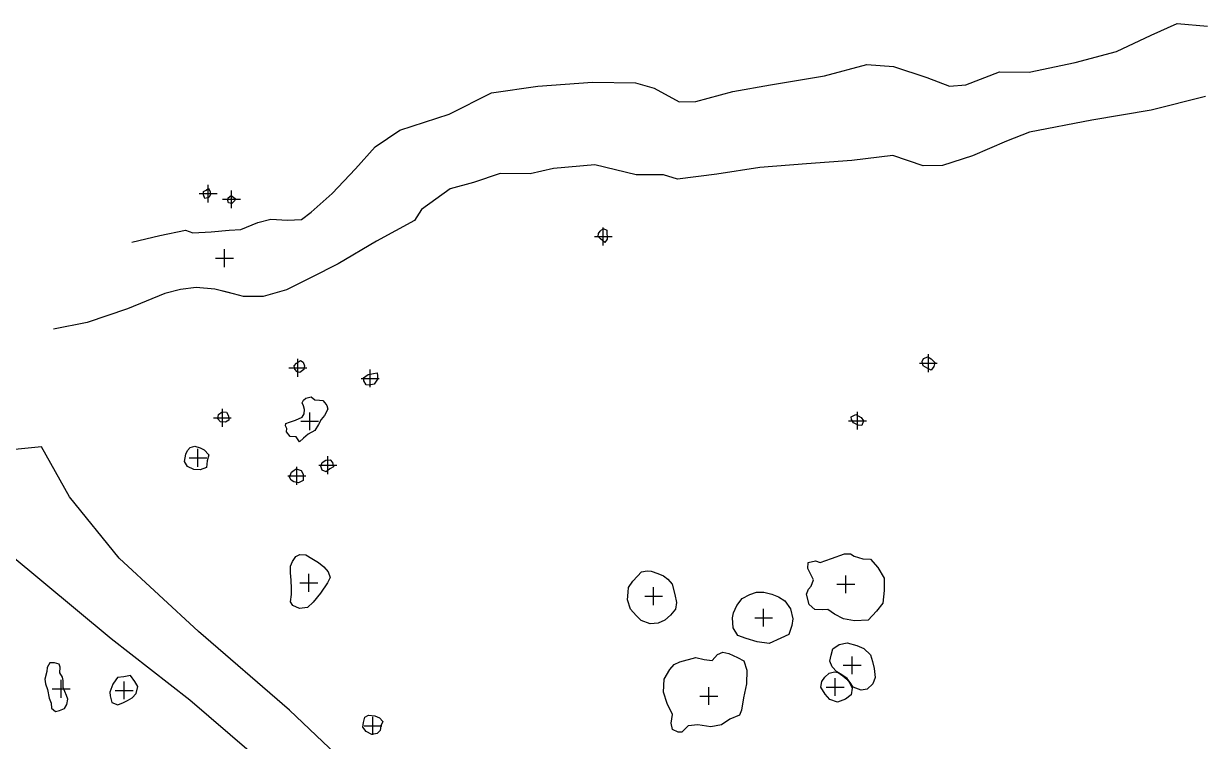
# Model space of a CAD drawing. Header units: metres. Extents: x 4462694 to 4462795, y 5794005 to 5794153.
# Drawn here: x 4462733.94 to 4462766.92, y 5794058.91 to 5794079.01 of the extents above; entities that cross this region are included whole.
import ezdxf

# ---------------------------------------------------------------- set-up
doc = ezdxf.new("R2010")
doc.units = ezdxf.units.M
doc.header["$PDMODE"] = 2
doc.header["$PDSIZE"] = 0.25
for name, color, linetype in [('Befunde', 7, 'Continuous'), ('Befunde Pl.1', 7, 'Continuous'), ('Kabelschacht', 150, 'Continuous')]:
    doc.layers.add(name, color=color, linetype=linetype)

msp = doc.modelspace()

# ---------------------------------------------------------------- linework, layer by layer
at = {"layer": 'Befunde'}
for points in [[(4462757.538, 5794077.864, 51.866), (4462758.277, 5794077.813, 51.542), (4462759.214, 5794077.501, 51.484), (4462759.845, 5794077.261, 51.497), (4462760.304, 5794077.296, 51.471), (4462761.245, 5794077.657, 51.489), (4462762.078, 5794077.653, 51.497), (4462763.366, 5794077.919, 51.47), (4462764.52, 5794078.225, 51.489), (4462765.493, 5794078.682, 51.485), (4462766.222, 5794079.012, 51.503), (4462767.071, 5794078.941, 51.434)], [(4462767.006, 5794076.971, 51.367), (4462765.491, 5794076.585, 51.471), (4462763.832, 5794076.304, 51.465), (4462762.081, 5794075.972, 51.453), (4462761.439, 5794075.716, 51.48), (4462760.487, 5794075.306, 51.935), (4462760.487, 5794075.306, 51.935)]]:
    msp.add_polyline3d(points, dxfattribs=at)
at = {"layer": 'Befunde Pl.1'}
for points in [[(4462741.324, 5794073.51, 51.889), (4462741.718, 5794073.528, 51.889), (4462741.983, 5794073.731, 51.923), (4462742.571, 5794074.254, 51.92), (4462743.226, 5794074.939, 51.914), (4462743.771, 5794075.556, 51.888), (4462744.467, 5794076.026, 51.874), (4462745.849, 5794076.477, 51.835), (4462747.028, 5794077.073, 51.836), (4462748.328, 5794077.26, 51.817), (4462749.858, 5794077.373, 51.788), (4462751.062, 5794077.355, 51.777), (4462751.584, 5794077.206, 51.796), (4462752.278, 5794076.823, 51.791), (4462752.748, 5794076.833, 51.795), (4462753.78, 5794077.107, 51.79), (4462754.835, 5794077.298, 51.748), (4462756.351, 5794077.549, 51.85), (4462757.538, 5794077.864, 51.866)], [(4462741.983, 5794073.731, 51.923), (4462741.983, 5794073.731, 51.923), (4462741.983, 5794073.731, 51.923), (4462742.571, 5794074.254, 51.92), (4462743.226, 5794074.939, 51.914), (4462743.771, 5794075.556, 51.888), (4462744.467, 5794076.026, 51.874), (4462745.849, 5794076.477, 51.835), (4462747.028, 5794077.073, 51.836), (4462748.328, 5794077.26, 51.817), (4462749.858, 5794077.373, 51.788), (4462751.062, 5794077.355, 51.777), (4462751.584, 5794077.206, 51.796), (4462752.278, 5794076.823, 51.791), (4462752.748, 5794076.833, 51.795), (4462753.78, 5794077.107, 51.79), (4462754.835, 5794077.298, 51.748), (4462756.351, 5794077.549, 51.85), (4462757.538, 5794077.864, 51.866)], [(4462760.487, 5794075.306, 51.935), (4462759.648, 5794075.034, 51.904), (4462759.113, 5794075.025, 51.915), (4462758.261, 5794075.32, 51.903), (4462757.118, 5794075.181, 51.877), (4462755.847, 5794075.084, 51.87), (4462754.536, 5794074.976, 51.895), (4462753.332, 5794074.796, 51.867), (4462752.237, 5794074.654, 51.883), (4462751.84, 5794074.778, 51.869), (4462751.078, 5794074.779, 51.845), (4462749.92, 5794075.053, 51.835), (4462748.767, 5794074.95, 51.824), (4462748.111, 5794074.8, 51.834), (4462747.27, 5794074.814, 51.876), (4462746.529, 5794074.558, 51.879), (4462745.874, 5794074.379, 51.857), (4462745.069, 5794073.802, 51.865), (4462744.879, 5794073.492, 51.846), (4462743.814, 5794072.916, 51.82), (4462742.742, 5794072.281, 51.827), (4462741.982, 5794071.902, 51.849), (4462741.296, 5794071.557, 51.884), (4462740.638, 5794071.367, 51.895), (4462740.086, 5794071.365, 51.889), (4462739.673, 5794071.476, 51.838), (4462739.291, 5794071.576, 51.83)], [(4462760.487, 5794075.306, 51.935), (4462759.648, 5794075.034, 51.904), (4462759.113, 5794075.025, 51.915), (4462758.261, 5794075.32, 51.903), (4462757.118, 5794075.181, 51.877), (4462755.847, 5794075.084, 51.87), (4462754.536, 5794074.976, 51.895), (4462753.332, 5794074.796, 51.867), (4462752.237, 5794074.654, 51.883), (4462751.84, 5794074.778, 51.869), (4462751.078, 5794074.779, 51.845), (4462749.92, 5794075.053, 51.835), (4462748.767, 5794074.95, 51.824), (4462748.111, 5794074.8, 51.834), (4462747.27, 5794074.814, 51.876), (4462746.529, 5794074.558, 51.879), (4462745.874, 5794074.379, 51.857), (4462745.069, 5794073.802, 51.865), (4462744.879, 5794073.492, 51.846), (4462743.814, 5794072.916, 51.82), (4462742.742, 5794072.281, 51.827), (4462741.982, 5794071.902, 51.849), (4462741.296, 5794071.557, 51.884), (4462740.638, 5794071.367, 51.895), (4462740.086, 5794071.365, 51.889), (4462739.291, 5794071.576, 51.83), (4462739.291, 5794071.576, 51.83)], [(4462736.97, 5794072.891, 51.904), (4462737.75, 5794073.072, 51.894), (4462738.466, 5794073.226, 51.915), (4462738.67, 5794073.147, 51.897), (4462739.19, 5794073.181, 51.869), (4462739.688, 5794073.23, 51.863), (4462740.014, 5794073.245, 51.852), (4462740.496, 5794073.44, 51.92), (4462740.858, 5794073.534, 51.933), (4462741.324, 5794073.51, 51.889), (4462741.718, 5794073.528, 51.889)], [(4462736.97, 5794072.891, 51.904), (4462737.75, 5794073.072, 51.894), (4462738.466, 5794073.226, 51.915), (4462738.67, 5794073.147, 51.897), (4462739.19, 5794073.181, 51.869), (4462739.688, 5794073.23, 51.863), (4462740.014, 5794073.245, 51.852), (4462740.496, 5794073.44, 51.92), (4462740.858, 5794073.534, 51.933), (4462741.324, 5794073.51, 51.889), (4462741.718, 5794073.528, 51.889)], [(4462739.291, 5794071.576, 51.83), (4462739.291, 5794071.576, 51.83), (4462739.291, 5794071.576, 51.83), (4462738.769, 5794071.622, 51.874), (4462738.328, 5794071.567, 51.886), (4462737.886, 5794071.449, 51.896), (4462736.847, 5794071.02, 52.007), (4462735.718, 5794070.642, 52.11), (4462734.775, 5794070.455, 52.15)], [(4462734.528, 5794060.654, 52.159), (4462734.546, 5794060.519, 52.157), (4462734.604, 5794060.36, 52.19), (4462734.653, 5794060.119, 52.181), (4462734.705, 5794059.98, 52.201), (4462734.716, 5794059.836, 52.214), (4462734.83, 5794059.749, 52.2), (4462734.942, 5794059.776, 52.198), (4462735.085, 5794059.826, 52.19), (4462735.149, 5794059.942, 52.175), (4462735.179, 5794060.088, 52.16), (4462735.138, 5794060.197, 52.181), (4462735.044, 5794060.421, 52.188), (4462735.043, 5794060.609, 52.184), (4462735.03, 5794060.705, 52.177), (4462734.954, 5794060.824, 52.184), (4462734.957, 5794060.991, 52.182), (4462734.933, 5794061.073, 52.191), (4462734.806, 5794061.107, 52.177), (4462734.668, 5794061.104, 52.178), (4462734.594, 5794060.979, 52.173), (4462734.583, 5794060.863, 52.173), (4462734.528, 5794060.654, 52.159)]]:
    msp.add_polyline3d(points, dxfattribs=at)
for points in [[(4462739.113, 5794074.402, 51.913), (4462739.155, 5794074.301, 51.916), (4462739.17, 5794074.22, 51.905), (4462739.12, 5794074.14, 51.896), (4462739.004, 5794074.117, 51.894), (4462738.972, 5794074.212, 51.892), (4462738.975, 5794074.307, 51.896), (4462739.047, 5794074.344, 51.917)], [(4462739.743, 5794074.201, 51.922), (4462739.858, 5794074.115, 51.921), (4462739.836, 5794074.043, 51.869), (4462739.767, 5794073.971, 51.897), (4462739.674, 5794073.993, 51.894), (4462739.652, 5794074.056, 51.905), (4462739.664, 5794074.131, 51.919)], [(4462750.157, 5794073.275, 51.874), (4462750.254, 5794073.229, 51.871), (4462750.255, 5794073.13, 51.857), (4462750.269, 5794073.042, 51.86), (4462750.266, 5794072.969, 51.871), (4462750.198, 5794072.884, 51.875), (4462750.08, 5794072.985, 51.88), (4462750.015, 5794073.049, 51.858), (4462750.029, 5794073.13, 51.857), (4462750.069, 5794073.197, 51.873)], [(4462759.245, 5794069.674, 52.01), (4462759.331, 5794069.619, 52.032), (4462759.434, 5794069.515, 52.037), (4462759.409, 5794069.404, 52.047), (4462759.33, 5794069.301, 52.041), (4462759.241, 5794069.351, 52.042), (4462759.113, 5794069.428, 52.03), (4462759.081, 5794069.547, 52.036), (4462759.116, 5794069.633, 52.024)], [(4462741.689, 5794069.578, 51.974), (4462741.758, 5794069.528, 51.996), (4462741.801, 5794069.423, 52.022), (4462741.776, 5794069.319, 52.029), (4462741.67, 5794069.241, 52.022), (4462741.594, 5794069.257, 52.002), (4462741.531, 5794069.331, 51.98), (4462741.504, 5794069.422, 51.975), (4462741.57, 5794069.505, 51.989)], [(4462743.833, 5794069.229, 52.063), (4462743.842, 5794069.144, 52.083), (4462743.843, 5794069.056, 52.085), (4462743.751, 5794068.915, 52.09), (4462743.605, 5794068.881, 52.095), (4462743.522, 5794068.896, 52.098), (4462743.459, 5794069.006, 52.085), (4462743.452, 5794069.087, 52.09), (4462743.582, 5794069.181, 52.08), (4462743.728, 5794069.215, 52.075)], [(4462741.832, 5794068.519, 52.094), (4462741.982, 5794068.556, 52.097), (4462742.088, 5794068.473, 52.092), (4462742.221, 5794068.463, 52.097), (4462742.31, 5794068.454, 52.096), (4462742.371, 5794068.39, 52.108), (4462742.426, 5794068.312, 52.124), (4462742.452, 5794068.215, 52.117), (4462742.361, 5794068.036, 52.118), (4462742.26, 5794067.927, 52.127), (4462742.19, 5794067.783, 52.114), (4462742.086, 5794067.614, 52.136), (4462741.897, 5794067.512, 52.153), (4462741.77, 5794067.401, 52.157), (4462741.661, 5794067.299, 52.147), (4462741.563, 5794067.441, 52.141), (4462741.395, 5794067.448, 52.144), (4462741.293, 5794067.575, 52.146), (4462741.301, 5794067.667, 52.139), (4462741.267, 5794067.746, 52.135), (4462741.277, 5794067.811, 52.156), (4462741.381, 5794067.846, 52.139), (4462741.55, 5794067.909, 52.125), (4462741.735, 5794067.984, 52.096), (4462741.791, 5794068.084, 52.095), (4462741.802, 5794068.205, 52.093), (4462741.766, 5794068.308, 52.105), (4462741.736, 5794068.387, 52.099), (4462741.77, 5794068.463, 52.09)], [(4462739.391, 5794068.064, 52.011), (4462739.498, 5794068.134, 52.014), (4462739.618, 5794068.125, 52.022), (4462739.667, 5794068.027, 52.025), (4462739.676, 5794067.901, 52.012), (4462739.585, 5794067.846, 52.037), (4462739.445, 5794067.856, 52.042), (4462739.372, 5794067.946, 52.038)], [(4462757.097, 5794067.994, 52.029), (4462757.222, 5794068.065, 52.044), (4462757.374, 5794067.975, 52.047), (4462757.44, 5794067.884, 52.036), (4462757.391, 5794067.755, 52.053), (4462757.295, 5794067.766, 52.056), (4462757.164, 5794067.826, 52.048), (4462757.107, 5794067.919, 52.032)], [(4462738.725, 5794067.172, 52.053), (4462738.877, 5794067.133, 52.065), (4462738.992, 5794067.071, 52.07), (4462739.119, 5794066.929, 52.09), (4462739.074, 5794066.763, 52.078), (4462739.058, 5794066.577, 52.11), (4462738.876, 5794066.511, 52.109), (4462738.697, 5794066.524, 52.115), (4462738.52, 5794066.606, 52.114), (4462738.438, 5794066.749, 52.088), (4462738.477, 5794066.95, 52.074), (4462738.527, 5794067.058, 52.064), (4462738.601, 5794067.142, 52.059)], [(4462742.513, 5794066.792, 52.096), (4462742.585, 5794066.717, 52.105), (4462742.609, 5794066.597, 52.108), (4462742.505, 5794066.54, 52.1), (4462742.408, 5794066.46, 52.113), (4462742.29, 5794066.501, 52.112), (4462742.254, 5794066.614, 52.106), (4462742.293, 5794066.716, 52.101), (4462742.396, 5794066.783, 52.103)], [(4462741.563, 5794066.545, 52.131), (4462741.705, 5794066.492, 52.129), (4462741.759, 5794066.395, 52.13), (4462741.761, 5794066.216, 52.126), (4462741.631, 5794066.145, 52.129), (4462741.5, 5794066.179, 52.136), (4462741.427, 5794066.221, 52.126), (4462741.374, 5794066.311, 52.121), (4462741.43, 5794066.449, 52.129), (4462741.51, 5794066.508, 52.128)], [(4462741.558, 5794064.087, 52.056), (4462741.665, 5794064.138, 52.075), (4462741.838, 5794064.137, 52.077), (4462742.003, 5794064.027, 52.067), (4462742.186, 5794063.921, 52.062), (4462742.339, 5794063.794, 52.082), (4462742.457, 5794063.655, 52.084), (4462742.513, 5794063.497, 52.108), (4462742.439, 5794063.352, 52.119), (4462742.243, 5794063.063, 52.123), (4462742.038, 5794062.811, 52.141), (4462741.877, 5794062.659, 52.134), (4462741.656, 5794062.633, 52.136), (4462741.47, 5794062.712, 52.122), (4462741.41, 5794062.821, 52.131), (4462741.435, 5794063.025, 52.111), (4462741.434, 5794063.193, 52.086), (4462741.425, 5794063.425, 52.081), (4462741.408, 5794063.628, 52.08), (4462741.403, 5794063.814, 52.081), (4462741.46, 5794063.948, 52.071)], [(4462757.18, 5794064.099, 52.144), (4462757.421, 5794064.025, 52.167), (4462757.64, 5794064.012, 52.148), (4462757.843, 5794063.78, 52.148), (4462758.014, 5794063.482, 52.14), (4462758.016, 5794063.131, 52.172), (4462757.981, 5794062.778, 52.147), (4462757.8, 5794062.554, 52.161), (4462757.57, 5794062.301, 52.179), (4462757.19, 5794062.288, 52.165), (4462756.882, 5794062.34, 52.192), (4462756.633, 5794062.468, 52.205), (4462756.441, 5794062.606, 52.226), (4462756.279, 5794062.589, 52.232), (4462756.079, 5794062.602, 52.236), (4462755.92, 5794062.744, 52.255), (4462755.849, 5794063.034, 52.255), (4462755.902, 5794063.169, 52.257), (4462755.973, 5794063.257, 52.2), (4462756.039, 5794063.437, 52.187), (4462755.887, 5794063.747, 52.213), (4462755.895, 5794063.914, 52.178), (4462756.1, 5794063.961, 52.19), (4462756.223, 5794063.914, 52.191), (4462756.545, 5794064.029, 52.163), (4462756.904, 5794064.164, 52.163), (4462757.072, 5794064.162, 52.149)], [(4462751.497, 5794063.673, 52.21), (4462751.684, 5794063.61, 52.23), (4462751.845, 5794063.543, 52.249), (4462751.967, 5794063.449, 52.245), (4462752.088, 5794063.312, 52.229), (4462752.165, 5794063.023, 52.225), (4462752.205, 5794062.797, 52.222), (4462752.182, 5794062.613, 52.21), (4462752.035, 5794062.447, 52.209), (4462751.88, 5794062.306, 52.179), (4462751.691, 5794062.218, 52.217), (4462751.466, 5794062.198, 52.224), (4462751.215, 5794062.292, 52.219), (4462751.074, 5794062.434, 52.208), (4462750.918, 5794062.611, 52.21), (4462750.834, 5794062.87, 52.218), (4462750.857, 5794063.085, 52.214), (4462750.864, 5794063.222, 52.224), (4462750.983, 5794063.4, 52.216), (4462751.118, 5794063.531, 52.23), (4462751.228, 5794063.657, 52.226), (4462751.386, 5794063.683, 52.221)], [(4462755.063, 5794062.958, 52.23), (4462755.242, 5794062.84, 52.253), (4462755.399, 5794062.622, 52.237), (4462755.466, 5794062.344, 52.234), (4462755.432, 5794062.153, 52.257), (4462755.354, 5794061.906, 52.259), (4462755.123, 5794061.796, 52.222), (4462754.796, 5794061.653, 52.243), (4462754.468, 5794061.701, 52.249), (4462754.156, 5794061.793, 52.269), (4462753.923, 5794061.874, 52.258), (4462753.797, 5794062.088, 52.244), (4462753.777, 5794062.364, 52.224), (4462753.805, 5794062.512, 52.238), (4462753.896, 5794062.71, 52.209), (4462754.047, 5794062.911, 52.186), (4462754.255, 5794063.024, 52.188), (4462754.443, 5794063.092, 52.168), (4462754.649, 5794063.092, 52.204), (4462754.876, 5794063.034, 52.221)], [(4462756.98, 5794061.666, 52.191), (4462757.255, 5794061.598, 52.207), (4462757.45, 5794061.508, 52.226), (4462757.634, 5794061.332, 52.237), (4462757.694, 5794061.146, 52.237), (4462757.737, 5794060.954, 52.233), (4462757.769, 5794060.698, 52.23), (4462757.697, 5794060.522, 52.233), (4462757.547, 5794060.374, 52.22), (4462757.379, 5794060.342, 52.228), (4462757.149, 5794060.429, 52.224), (4462757.068, 5794060.558, 52.247), (4462756.984, 5794060.666, 52.253), (4462756.836, 5794060.775, 52.234), (4462756.698, 5794060.854, 52.213), (4462756.567, 5794061, 52.192), (4462756.497, 5794061.153, 52.191), (4462756.531, 5794061.321, 52.195), (4462756.586, 5794061.505, 52.178), (4462756.761, 5794061.623, 52.197)], [(4462753.672, 5794061.373, 52.283), (4462753.913, 5794061.254, 52.286), (4462754.089, 5794061.164, 52.31), (4462754.175, 5794060.9, 52.288), (4462754.168, 5794060.522, 52.276), (4462754.086, 5794060.13, 52.269), (4462754.027, 5794059.786, 52.265), (4462753.972, 5794059.638, 52.274), (4462753.702, 5794059.526, 52.275), (4462753.469, 5794059.371, 52.289), (4462753.171, 5794059.319, 52.271), (4462752.807, 5794059.375, 52.311), (4462752.538, 5794059.342, 52.307), (4462752.355, 5794059.168, 52.325), (4462752.252, 5794059.162, 52.32), (4462752.097, 5794059.237, 52.325), (4462752.062, 5794059.416, 52.317), (4462752.097, 5794059.662, 52.326), (4462751.949, 5794059.965, 52.298), (4462751.848, 5794060.286, 52.253), (4462751.863, 5794060.654, 52.266), (4462752.019, 5794060.919, 52.273), (4462752.14, 5794061.065, 52.254), (4462752.302, 5794061.134, 52.245), (4462752.75, 5794061.256, 52.252), (4462752.978, 5794061.199, 52.263), (4462753.202, 5794061.174, 52.271), (4462753.354, 5794061.339, 52.282), (4462753.5, 5794061.405, 52.267)], [(4462756.477, 5794060.818, 52.197), (4462756.632, 5794060.859, 52.218), (4462756.727, 5794060.841, 52.218), (4462756.863, 5794060.747, 52.24), (4462756.97, 5794060.649, 52.253), (4462757.05, 5794060.561, 52.249), (4462757.125, 5794060.402, 52.228), (4462757.093, 5794060.213, 52.227), (4462756.936, 5794060.089, 52.223), (4462756.71, 5794060.011, 52.234), (4462756.502, 5794060.085, 52.26), (4462756.363, 5794060.227, 52.236), (4462756.242, 5794060.423, 52.238), (4462756.27, 5794060.588, 52.237), (4462756.358, 5794060.707, 52.205)], [(4462736.406, 5794059.993, 52.21), (4462736.574, 5794059.935, 52.22), (4462736.729, 5794059.994, 52.227), (4462736.847, 5794060.056, 52.213), (4462736.979, 5794060.132, 52.207), (4462737.088, 5794060.251, 52.233), (4462737.129, 5794060.449, 52.246), (4462737.048, 5794060.589, 52.249), (4462736.932, 5794060.758, 52.234), (4462736.746, 5794060.717, 52.23), (4462736.561, 5794060.7, 52.233), (4462736.517, 5794060.628, 52.212), (4462736.435, 5794060.508, 52.202), (4462736.354, 5794060.289, 52.211), (4462736.357, 5794060.18, 52.206)], [(4462743.591, 5794059.642, 52.248), (4462743.77, 5794059.627, 52.273), (4462743.9, 5794059.565, 52.278), (4462743.987, 5794059.467, 52.303), (4462743.935, 5794059.342, 52.308), (4462743.915, 5794059.216, 52.322), (4462743.832, 5794059.131, 52.321), (4462743.68, 5794059.104, 52.299), (4462743.527, 5794059.187, 52.3), (4462743.434, 5794059.309, 52.275), (4462743.448, 5794059.44, 52.257), (4462743.487, 5794059.582, 52.24)]]:
    msp.add_polyline3d(points, close=True, dxfattribs=at)
for p in [(4462739.1, 5794074.249, 51.922), (4462739.757, 5794074.091, 51.908), (4462750.159, 5794073.047, 51.878), (4462739.557, 5794072.439, 51.885), (4462759.255, 5794069.501, 52.043), (4462741.609, 5794069.368, 51.986), (4462743.637, 5794069.074, 52.099), (4462739.499, 5794067.971, 52.046), (4462741.943, 5794067.872, 52.141), (4462757.272, 5794067.889, 52.056), (4462738.816, 5794066.85, 52.112), (4462742.45, 5794066.643, 52.108), (4462741.581, 5794066.343, 52.135), (4462741.92, 5794063.351, 52.124), (4462756.944, 5794063.308, 52.218), (4462751.567, 5794062.975, 52.256), (4462754.646, 5794062.373, 52.262), (4462757.123, 5794061.04, 52.244), (4462734.987, 5794060.378, 52.179), (4462736.75, 5794060.337, 52.214), (4462756.645, 5794060.431, 52.265), (4462753.113, 5794060.179, 52.332), (4462743.714, 5794059.345, 52.319)]:
    msp.add_point(p, dxfattribs=at)
at = {"layer": 'Kabelschacht'}
msp.add_polyline3d([(4462733.507, 5794064.19, 52.6), (4462736.388, 5794061.786, 52.594), (4462738.587, 5794060.076, 52.541), (4462742.51, 5794056.704, 52.729), (4462746.512, 5794052.873, 52.758), (4462749.855, 5794049.809, 52.705), (4462755.008, 5794045.058, 52.696), (4462758.422, 5794042.315, 52.718), (4462759.923, 5794040.921, 52.797), (4462760.897, 5794041.807, 52.784), (4462758.133, 5794044.504, 52.679), (4462754.891, 5794047.261, 52.648), (4462750.961, 5794050.731, 52.685), (4462747.675, 5794053.689, 52.724), (4462744.907, 5794056.43, 52.762), (4462741.373, 5794059.786, 52.724), (4462738.83, 5794061.987, 52.678), (4462736.615, 5794064.041, 52.531), (4462735.217, 5794065.755, 52.583), (4462734.437, 5794067.157, 52.576), (4462733.691, 5794067.081, 52.566)], dxfattribs=at)
msp.add_polyline3d([(4462733.507, 5794064.19, 52.6), (4462736.388, 5794061.786, 52.594), (4462738.587, 5794060.076, 52.541), (4462742.51, 5794056.704, 52.729), (4462746.512, 5794052.873, 52.758), (4462749.855, 5794049.809, 52.705), (4462755.008, 5794045.058, 52.696), (4462758.422, 5794042.315, 52.718), (4462759.923, 5794040.921, 52.797), (4462760.897, 5794041.807, 52.784), (4462758.133, 5794044.504, 52.679), (4462754.891, 5794047.261, 52.648), (4462750.961, 5794050.731, 52.685), (4462747.675, 5794053.689, 52.724), (4462744.907, 5794056.43, 52.762), (4462741.373, 5794059.786, 52.724), (4462738.83, 5794061.987, 52.678), (4462736.615, 5794064.041, 52.531), (4462735.217, 5794065.755, 52.583), (4462734.437, 5794067.157, 52.576), (4462733.691, 5794067.081, 52.566)], dxfattribs=at)

doc.saveas('drawing.dxf')
